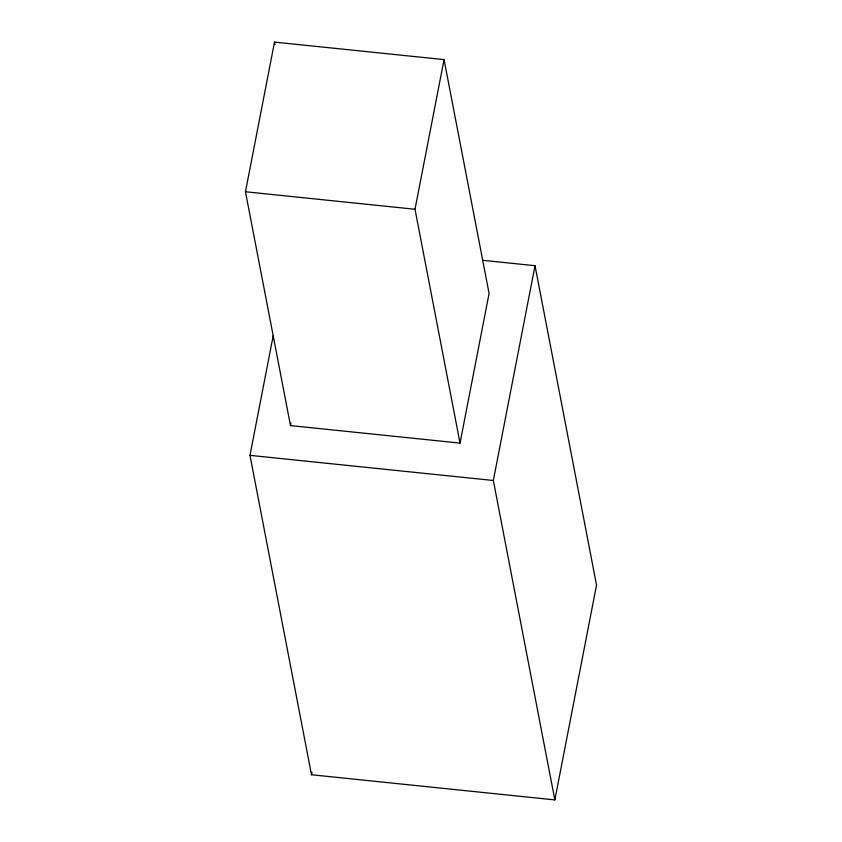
<?xml version="1.0" encoding="UTF-8"?>
<svg xmlns="http://www.w3.org/2000/svg" width="842" height="842" viewBox="0 0 842 842"><rect width="100%" height="100%" fill="white"/><g stroke="black" fill="none" stroke-linecap="round" stroke-linejoin="round"><path stroke-width="1.26" d="M245.464 191.755L274.513 42.1L444.06 59.614L489.086 293.448L460.037 443.103L290.49 425.589L245.464 191.755L415.011 209.269L460.037 443.103M482.698 260.294L535.028 265.704L596.536 585.106L554.846 799.9L311.498 774.756L249.979 455.354L273.208 335.737M290.49 425.589L290.995 423.01M415.011 209.269L444.06 59.614M311.498 774.756L311.993 772.188M554.846 799.9L493.338 480.487L535.028 265.704M249.979 455.354L493.338 480.487M274.513 42.1L275.008 44.668"/></g></svg>
